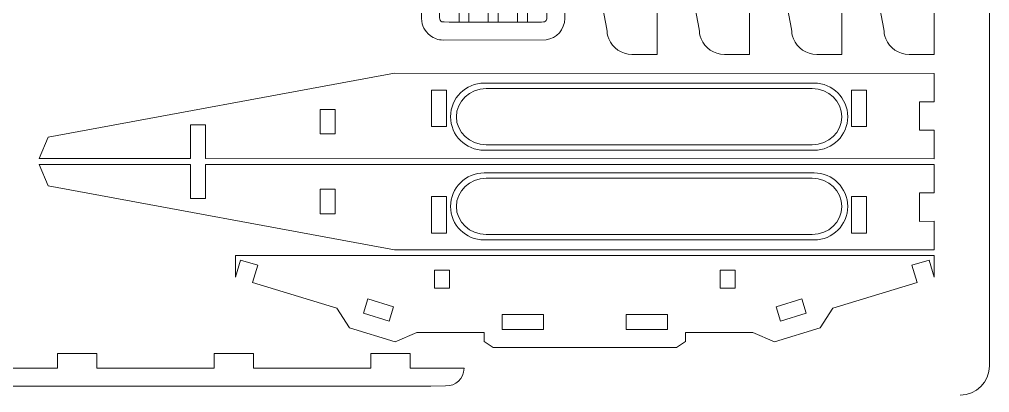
# Model space of a CAD drawing. Header units: centimetres. Extents: x -129.3 to -71.3, y -1.4 to 86.6.
# Drawn here: x -87.74 to -71.26, y 42.67 to 49.02 of the extents above; entities that cross this region are included whole.
import ezdxf

# ---------------------------------------------------------------- set-up
doc = ezdxf.new("R2010")
doc.units = ezdxf.units.CM
doc.header["$MEASUREMENT"] = 0
doc.layers.add('Camada 1', color=7, linetype='Continuous')

msp = doc.modelspace()

# ---------------------------------------------------------------- linework, layer by layer
at = {"layer": 'Camada 1', "color": 250, "lineweight": 20}
msp.add_open_spline([(-99.75825, 42.62823), (-100.03324, 42.62823), (-100.25825, 42.85323), (-100.25825, 43.12824), (-100.25825, 43.12824), (-100.25825, 43.12824), (-100.25825, 86.12825), (-100.25825, 86.12825), (-100.25825, 86.12825), (-100.25825, 86.40325), (-100.03324, 86.62825), (-99.75825, 86.62825), (-99.75825, 86.62825), (-99.75825, 86.62825), (-71.75824, 86.62825), (-71.75824, 86.62825), (-71.75824, 86.62825), (-71.48325, 86.62825), (-71.25825, 86.40325), (-71.25825, 86.12825), (-71.25825, 86.12825), (-71.25825, 86.12825), (-71.25825, 43.12824), (-71.25825, 43.12824), (-71.25825, 43.12824), (-71.25825, 42.85323), (-71.48325, 42.62823), (-71.75824, 42.62823)], degree=3, knots=[0, 0, 0, 0, 0.125, 0.125, 0.125, 0.125, 0.25, 0.25, 0.25, 0.25, 0.375, 0.375, 0.375, 0.375, 0.5, 0.5, 0.5, 0.5, 0.625, 0.625, 0.625, 0.625, 0.75, 0.75, 0.75, 0.75, 1, 1, 1, 1], dxfattribs=at)
at = {"layer": 'Camada 1', "lineweight": 9}
for points, knots in [([(-77.76069, 61.08878), (-77.76069, 61.08878), (-78.37262, 57.87609), (-78.37262, 57.87609), (-78.37262, 57.87609), (-78.37262, 57.87609), (-78.37262, 52.06265), (-78.37262, 52.06265), (-78.37262, 52.06265), (-78.37262, 52.06265), (-77.76069, 48.84997), (-77.76069, 48.84997), (-77.76069, 48.84997), (-77.75293, 48.78909), (-77.75836, 48.75915), (-77.72808, 48.68604), (-77.72808, 48.68604), (-77.66076, 48.52353), (-77.50907, 48.4274), (-77.33233, 48.42161), (-77.33233, 48.42161), (-77.33233, 48.42161), (-76.90397, 48.42161), (-76.90397, 48.42161), (-76.90397, 48.42161), (-76.90397, 48.42161), (-76.90397, 52.41248), (-76.90397, 52.41248), (-76.90397, 52.41248), (-76.90397, 52.41248), (-77.33233, 52.41248), (-77.33233, 52.41248), (-77.33233, 52.41248), (-77.33233, 52.41248), (-77.33233, 52.66746), (-77.33233, 52.66746), (-77.33233, 52.66746), (-77.33233, 52.66746), (-76.90397, 52.66746), (-76.90397, 52.66746), (-76.90397, 52.66746), (-76.90397, 52.66746), (-76.90397, 57.27129), (-76.90397, 57.27129), (-76.90397, 57.27129), (-76.90397, 57.27129), (-77.33233, 57.27129), (-77.33233, 57.27129), (-77.33233, 57.27129), (-77.33233, 57.27129), (-77.33233, 57.52627), (-77.33233, 57.52627), (-77.33233, 57.52627), (-77.33233, 57.52627), (-76.90397, 57.52627), (-76.90397, 57.52627), (-76.90397, 57.52627), (-76.90397, 57.52627), (-76.90397, 61.51714), (-76.90397, 61.51714), (-76.90397, 61.51714), (-76.90397, 61.51714), (-77.38824, 61.51348), (-77.38824, 61.51348), (-77.38824, 61.51348), (-77.57861, 61.48842), (-77.73196, 61.33507), (-77.75702, 61.14469), (-77.75702, 61.14469), (-77.75702, 61.14469), (-77.76069, 61.08878), (-77.76069, 61.08878)], [0, 0, 0, 0, 0.05263158, 0.05263158, 0.05263158, 0.05263158, 0.10526316, 0.10526316, 0.10526316, 0.10526316, 0.15789474, 0.15789474, 0.15789474, 0.15789474, 0.21052632, 0.21052632, 0.21052632, 0.21052632, 0.26315789, 0.26315789, 0.26315789, 0.26315789, 0.31578947, 0.31578947, 0.31578947, 0.31578947, 0.36842105, 0.36842105, 0.36842105, 0.36842105, 0.42105263, 0.42105263, 0.42105263, 0.42105263, 0.47368421, 0.47368421, 0.47368421, 0.47368421, 0.52631579, 0.52631579, 0.52631579, 0.52631579, 0.57894737, 0.57894737, 0.57894737, 0.57894737, 0.63157895, 0.63157895, 0.63157895, 0.63157895, 0.68421053, 0.68421053, 0.68421053, 0.68421053, 0.73684211, 0.73684211, 0.73684211, 0.73684211, 0.78947368, 0.78947368, 0.78947368, 0.78947368, 0.84210526, 0.84210526, 0.84210526, 0.84210526, 0.89473684, 0.89473684, 0.89473684, 0.89473684, 1, 1, 1, 1]), ([(-76.31451, 52.3778), (-76.31451, 52.3778), (-76.80406, 52.3778), (-76.80406, 52.3778), (-76.80406, 52.3778), (-76.80406, 52.3778), (-76.80406, 52.06265), (-76.80406, 52.06265), (-76.80406, 52.06265), (-76.80406, 52.06265), (-76.19212, 48.84997), (-76.19212, 48.84997), (-76.19212, 48.84997), (-76.18436, 48.78907), (-76.18981, 48.75918), (-76.15951, 48.68604), (-76.15951, 48.68604), (-76.09218, 48.52352), (-75.94051, 48.4274), (-75.76376, 48.42161), (-75.76376, 48.42161), (-75.76376, 48.42161), (-75.3354, 48.42161), (-75.3354, 48.42161), (-75.3354, 48.42161), (-75.3354, 48.42161), (-75.3354, 52.41248), (-75.3354, 52.41248), (-75.3354, 52.41248), (-75.3354, 52.41248), (-75.76376, 52.41248), (-75.76376, 52.41248), (-75.76376, 52.41248), (-75.76376, 52.41248), (-75.76376, 52.66746), (-75.76376, 52.66746), (-75.76376, 52.66746), (-75.76376, 52.66746), (-75.3354, 52.66746), (-75.3354, 52.66746), (-75.3354, 52.66746), (-75.3354, 52.66746), (-75.3354, 57.27129), (-75.3354, 57.27129), (-75.3354, 57.27129), (-75.3354, 57.27129), (-75.76376, 57.27129), (-75.76376, 57.27129), (-75.76376, 57.27129), (-75.76376, 57.27129), (-75.76376, 57.52627), (-75.76376, 57.52627), (-75.76376, 57.52627), (-75.76376, 57.52627), (-75.3354, 57.52627), (-75.3354, 57.52627), (-75.3354, 57.52627), (-75.3354, 57.52627), (-75.3354, 61.51714), (-75.3354, 61.51714), (-75.3354, 61.51714), (-75.3354, 61.51714), (-75.81968, 61.51348), (-75.81968, 61.51348), (-75.81968, 61.51348), (-76.01004, 61.48842), (-76.1634, 61.33506), (-76.18846, 61.14469), (-76.18846, 61.14469), (-76.18846, 61.14469), (-76.19212, 61.08878), (-76.19212, 61.08878), (-76.19212, 61.08878), (-76.19212, 61.08878), (-76.80406, 57.87609), (-76.80406, 57.87609), (-76.80406, 57.87609), (-76.80406, 57.87609), (-76.80406, 57.56094), (-76.80406, 57.56094), (-76.80406, 57.56094), (-76.80406, 57.56094), (-76.31451, 57.56094), (-76.31451, 57.56094), (-76.31451, 57.56094), (-76.31451, 57.56094), (-76.31451, 57.29679), (-76.31451, 57.29679), (-76.31451, 57.29679), (-76.31451, 57.29679), (-76.80406, 57.29679), (-76.80406, 57.29679), (-76.80406, 57.29679), (-76.80406, 57.29679), (-76.80406, 52.64196), (-76.80406, 52.64196), (-76.80406, 52.64196), (-76.80406, 52.64196), (-76.31451, 52.64196), (-76.31451, 52.64196), (-76.31451, 52.64196), (-76.31451, 52.64196), (-76.31451, 52.3778), (-76.31451, 52.3778)], [0, 0, 0, 0, 0.03703704, 0.03703704, 0.03703704, 0.03703704, 0.07407407, 0.07407407, 0.07407407, 0.07407407, 0.11111111, 0.11111111, 0.11111111, 0.11111111, 0.14814815, 0.14814815, 0.14814815, 0.14814815, 0.18518519, 0.18518519, 0.18518519, 0.18518519, 0.22222222, 0.22222222, 0.22222222, 0.22222222, 0.25925926, 0.25925926, 0.25925926, 0.25925926, 0.2962963, 0.2962963, 0.2962963, 0.2962963, 0.33333333, 0.33333333, 0.33333333, 0.33333333, 0.37037037, 0.37037037, 0.37037037, 0.37037037, 0.40740741, 0.40740741, 0.40740741, 0.40740741, 0.44444444, 0.44444444, 0.44444444, 0.44444444, 0.48148148, 0.48148148, 0.48148148, 0.48148148, 0.51851852, 0.51851852, 0.51851852, 0.51851852, 0.55555556, 0.55555556, 0.55555556, 0.55555556, 0.59259259, 0.59259259, 0.59259259, 0.59259259, 0.62962963, 0.62962963, 0.62962963, 0.62962963, 0.66666667, 0.66666667, 0.66666667, 0.66666667, 0.7037037, 0.7037037, 0.7037037, 0.7037037, 0.74074074, 0.74074074, 0.74074074, 0.74074074, 0.77777778, 0.77777778, 0.77777778, 0.77777778, 0.81481481, 0.81481481, 0.81481481, 0.81481481, 0.85185185, 0.85185185, 0.85185185, 0.85185185, 0.88888889, 0.88888889, 0.88888889, 0.88888889, 0.92592593, 0.92592593, 0.92592593, 0.92592593, 1, 1, 1, 1]), ([(-74.74545, 52.3778), (-74.74545, 52.3778), (-75.235, 52.3778), (-75.235, 52.3778), (-75.235, 52.3778), (-75.235, 52.3778), (-75.235, 52.06265), (-75.235, 52.06265), (-75.235, 52.06265), (-75.235, 52.06265), (-74.62306, 48.84997), (-74.62306, 48.84997), (-74.62306, 48.84997), (-74.6153, 48.78907), (-74.62075, 48.75918), (-74.59045, 48.68604), (-74.59045, 48.68604), (-74.52312, 48.52352), (-74.37145, 48.4274), (-74.1947, 48.42161), (-74.1947, 48.42161), (-74.1947, 48.42161), (-73.76634, 48.42161), (-73.76634, 48.42161), (-73.76634, 48.42161), (-73.76634, 48.42161), (-73.76634, 52.41248), (-73.76634, 52.41248), (-73.76634, 52.41248), (-73.76634, 52.41248), (-74.1947, 52.41248), (-74.1947, 52.41248), (-74.1947, 52.41248), (-74.1947, 52.41248), (-74.1947, 52.66746), (-74.1947, 52.66746), (-74.1947, 52.66746), (-74.1947, 52.66746), (-73.76634, 52.66746), (-73.76634, 52.66746), (-73.76634, 52.66746), (-73.76634, 52.66746), (-73.76634, 57.27129), (-73.76634, 57.27129), (-73.76634, 57.27129), (-73.76634, 57.27129), (-74.1947, 57.27129), (-74.1947, 57.27129), (-74.1947, 57.27129), (-74.1947, 57.27129), (-74.1947, 57.52627), (-74.1947, 57.52627), (-74.1947, 57.52627), (-74.1947, 57.52627), (-73.76634, 57.52627), (-73.76634, 57.52627), (-73.76634, 57.52627), (-73.76634, 57.52627), (-73.76634, 61.51714), (-73.76634, 61.51714), (-73.76634, 61.51714), (-73.76634, 61.51714), (-74.25062, 61.51348), (-74.25062, 61.51348), (-74.25062, 61.51348), (-74.44098, 61.48842), (-74.59434, 61.33506), (-74.6194, 61.14469), (-74.6194, 61.14469), (-74.6194, 61.14469), (-74.62306, 61.08878), (-74.62306, 61.08878), (-74.62306, 61.08878), (-74.62306, 61.08878), (-75.235, 57.87609), (-75.235, 57.87609), (-75.235, 57.87609), (-75.235, 57.87609), (-75.235, 57.56094), (-75.235, 57.56094), (-75.235, 57.56094), (-75.235, 57.56094), (-74.74545, 57.56094), (-74.74545, 57.56094), (-74.74545, 57.56094), (-74.74545, 57.56094), (-74.74545, 57.29679), (-74.74545, 57.29679), (-74.74545, 57.29679), (-74.74545, 57.29679), (-75.235, 57.29679), (-75.235, 57.29679), (-75.235, 57.29679), (-75.235, 57.29679), (-75.235, 52.64196), (-75.235, 52.64196), (-75.235, 52.64196), (-75.235, 52.64196), (-74.74545, 52.64196), (-74.74545, 52.64196), (-74.74545, 52.64196), (-74.74545, 52.64196), (-74.74545, 52.3778), (-74.74545, 52.3778)], [0, 0, 0, 0, 0.03703704, 0.03703704, 0.03703704, 0.03703704, 0.07407407, 0.07407407, 0.07407407, 0.07407407, 0.11111111, 0.11111111, 0.11111111, 0.11111111, 0.14814815, 0.14814815, 0.14814815, 0.14814815, 0.18518519, 0.18518519, 0.18518519, 0.18518519, 0.22222222, 0.22222222, 0.22222222, 0.22222222, 0.25925926, 0.25925926, 0.25925926, 0.25925926, 0.2962963, 0.2962963, 0.2962963, 0.2962963, 0.33333333, 0.33333333, 0.33333333, 0.33333333, 0.37037037, 0.37037037, 0.37037037, 0.37037037, 0.40740741, 0.40740741, 0.40740741, 0.40740741, 0.44444444, 0.44444444, 0.44444444, 0.44444444, 0.48148148, 0.48148148, 0.48148148, 0.48148148, 0.51851852, 0.51851852, 0.51851852, 0.51851852, 0.55555556, 0.55555556, 0.55555556, 0.55555556, 0.59259259, 0.59259259, 0.59259259, 0.59259259, 0.62962963, 0.62962963, 0.62962963, 0.62962963, 0.66666667, 0.66666667, 0.66666667, 0.66666667, 0.7037037, 0.7037037, 0.7037037, 0.7037037, 0.74074074, 0.74074074, 0.74074074, 0.74074074, 0.77777778, 0.77777778, 0.77777778, 0.77777778, 0.81481481, 0.81481481, 0.81481481, 0.81481481, 0.85185185, 0.85185185, 0.85185185, 0.85185185, 0.88888889, 0.88888889, 0.88888889, 0.88888889, 0.92592593, 0.92592593, 0.92592593, 0.92592593, 1, 1, 1, 1]), ([(-73.05451, 61.08878), (-73.05451, 61.08878), (-73.66644, 57.87609), (-73.66644, 57.87609), (-73.66644, 57.87609), (-73.66644, 57.87609), (-73.66644, 52.06265), (-73.66644, 52.06265), (-73.66644, 52.06265), (-73.66644, 52.06265), (-73.05451, 48.84997), (-73.05451, 48.84997), (-73.05451, 48.84997), (-73.04675, 48.78909), (-73.05218, 48.75915), (-73.0219, 48.68604), (-73.0219, 48.68604), (-72.95458, 48.52353), (-72.80289, 48.4274), (-72.62615, 48.42161), (-72.62615, 48.42161), (-72.62615, 48.42161), (-72.19779, 48.42161), (-72.19779, 48.42161), (-72.19779, 48.42161), (-72.19779, 48.42161), (-72.19779, 52.41248), (-72.19779, 52.41248), (-72.19779, 52.41248), (-72.19779, 52.41248), (-72.62615, 52.41248), (-72.62615, 52.41248), (-72.62615, 52.41248), (-72.62615, 52.41248), (-72.62615, 52.66746), (-72.62615, 52.66746), (-72.62615, 52.66746), (-72.62615, 52.66746), (-72.19779, 52.66746), (-72.19779, 52.66746), (-72.19779, 52.66746), (-72.19779, 52.66746), (-72.19779, 57.27129), (-72.19779, 57.27129), (-72.19779, 57.27129), (-72.19779, 57.27129), (-72.62615, 57.27129), (-72.62615, 57.27129), (-72.62615, 57.27129), (-72.62615, 57.27129), (-72.62615, 57.52627), (-72.62615, 57.52627), (-72.62615, 57.52627), (-72.62615, 57.52627), (-72.19779, 57.52627), (-72.19779, 57.52627), (-72.19779, 57.52627), (-72.19779, 57.52627), (-72.19779, 61.51714), (-72.19779, 61.51714), (-72.19779, 61.51714), (-72.19779, 61.51714), (-72.68206, 61.51348), (-72.68206, 61.51348), (-72.68206, 61.51348), (-72.87243, 61.48842), (-73.02578, 61.33507), (-73.05084, 61.14469), (-73.05084, 61.14469), (-73.05084, 61.14469), (-73.05451, 61.08878), (-73.05451, 61.08878)], [0, 0, 0, 0, 0.05263158, 0.05263158, 0.05263158, 0.05263158, 0.10526316, 0.10526316, 0.10526316, 0.10526316, 0.15789474, 0.15789474, 0.15789474, 0.15789474, 0.21052632, 0.21052632, 0.21052632, 0.21052632, 0.26315789, 0.26315789, 0.26315789, 0.26315789, 0.31578947, 0.31578947, 0.31578947, 0.31578947, 0.36842105, 0.36842105, 0.36842105, 0.36842105, 0.42105263, 0.42105263, 0.42105263, 0.42105263, 0.47368421, 0.47368421, 0.47368421, 0.47368421, 0.52631579, 0.52631579, 0.52631579, 0.52631579, 0.57894737, 0.57894737, 0.57894737, 0.57894737, 0.63157895, 0.63157895, 0.63157895, 0.63157895, 0.68421053, 0.68421053, 0.68421053, 0.68421053, 0.73684211, 0.73684211, 0.73684211, 0.73684211, 0.78947368, 0.78947368, 0.78947368, 0.78947368, 0.84210526, 0.84210526, 0.84210526, 0.84210526, 0.89473684, 0.89473684, 0.89473684, 0.89473684, 1, 1, 1, 1]), ([(-80.76244, 48.74237), (-80.68778, 48.69197), (-80.63156, 48.66927), (-80.53844, 48.66637), (-80.53844, 48.66637), (-80.53844, 48.66637), (-78.79137, 48.66936), (-78.79137, 48.66936), (-78.79137, 48.66936), (-78.60996, 48.69419), (-78.47828, 48.84411), (-78.47235, 49.03338), (-78.47235, 49.03338), (-78.47235, 49.03338), (-78.47235, 60.90487), (-78.47235, 60.90487), (-78.47235, 60.90487), (-78.47889, 61.11379), (-78.62907, 61.26531), (-78.83937, 61.27188), (-78.83937, 61.27188), (-78.83937, 61.27188), (-80.58644, 61.26888), (-80.58644, 61.26888), (-80.58644, 61.26888), (-80.77035, 61.24562), (-80.89849, 61.09574), (-80.90645, 60.90487), (-80.90645, 60.90487), (-80.90645, 60.90487), (-80.90645, 49.03338), (-80.90645, 49.03338), (-80.90645, 49.03338), (-80.90104, 48.90369), (-80.85609, 48.82559), (-80.76244, 48.74237)], [0, 0, 0, 0, 0.1, 0.1, 0.1, 0.1, 0.2, 0.2, 0.2, 0.2, 0.3, 0.3, 0.3, 0.3, 0.4, 0.4, 0.4, 0.4, 0.5, 0.5, 0.5, 0.5, 0.6, 0.6, 0.6, 0.6, 0.7, 0.7, 0.7, 0.7, 0.8, 0.8, 0.8, 0.8, 1, 1, 1, 1]), ([(-80.10341, 48.97238), (-80.10341, 48.97238), (-80.10341, 52.19451), (-80.10341, 52.19451), (-80.10341, 52.19451), (-80.10341, 52.19451), (-79.77241, 52.19451), (-79.77241, 52.19451), (-79.77241, 52.19451), (-79.77241, 52.19451), (-79.77241, 48.97238), (-79.77241, 48.97238), (-79.77241, 48.97238), (-79.8398, 48.97238), (-80.53427, 48.96607), (-80.56243, 48.97738), (-80.56243, 48.97738), (-80.59108, 48.98888), (-80.59893, 49.01621), (-80.60043, 49.04338), (-80.60043, 49.04338), (-80.60043, 49.04338), (-80.60043, 52.19451), (-80.60043, 52.19451), (-80.60043, 52.19451), (-80.60043, 52.19451), (-80.26842, 52.19451), (-80.26842, 52.19451), (-80.26842, 52.19451), (-80.26842, 52.19451), (-80.26842, 48.97238), (-80.26842, 48.97238)], [0, 0, 0, 0, 0.11111111, 0.11111111, 0.11111111, 0.11111111, 0.22222222, 0.22222222, 0.22222222, 0.22222222, 0.33333333, 0.33333333, 0.33333333, 0.33333333, 0.44444444, 0.44444444, 0.44444444, 0.44444444, 0.55555556, 0.55555556, 0.55555556, 0.55555556, 0.66666667, 0.66666667, 0.66666667, 0.66666667, 0.77777778, 0.77777778, 0.77777778, 0.77777778, 1, 1, 1, 1]), ([(-79.10938, 48.97238), (-79.06528, 48.97238), (-78.84242, 48.96691), (-78.81637, 48.97738), (-78.81637, 48.97738), (-78.79705, 48.98514), (-78.78193, 49.00472), (-78.77937, 49.02538), (-78.77937, 49.02538), (-78.77937, 49.02538), (-78.77837, 49.41039), (-78.77837, 49.41039), (-78.77837, 49.41039), (-78.77837, 49.41039), (-78.77837, 52.19451), (-78.77837, 52.19451), (-78.77837, 52.19451), (-78.77837, 52.19451), (-79.10938, 52.19451), (-79.10938, 52.19451), (-79.10938, 52.19451), (-79.10938, 52.19451), (-79.10938, 48.97238), (-79.10938, 48.97238), (-79.10938, 48.97238), (-79.10938, 48.97238), (-79.27539, 48.97238), (-79.27539, 48.97238), (-79.27539, 48.97238), (-79.27539, 48.97238), (-79.27539, 52.19451), (-79.27539, 52.19451), (-79.27539, 52.19451), (-79.27539, 52.19451), (-79.6064, 52.19451), (-79.6064, 52.19451), (-79.6064, 52.19451), (-79.6064, 52.19451), (-79.6064, 48.97238), (-79.6064, 48.97238), (-79.6064, 48.97238), (-79.6064, 48.97238), (-79.77241, 48.97238), (-79.77241, 48.97238)], [0, 0, 0, 0, 0.08333333, 0.08333333, 0.08333333, 0.08333333, 0.16666667, 0.16666667, 0.16666667, 0.16666667, 0.25, 0.25, 0.25, 0.25, 0.33333333, 0.33333333, 0.33333333, 0.33333333, 0.41666667, 0.41666667, 0.41666667, 0.41666667, 0.5, 0.5, 0.5, 0.5, 0.58333333, 0.58333333, 0.58333333, 0.58333333, 0.66666667, 0.66666667, 0.66666667, 0.66666667, 0.75, 0.75, 0.75, 0.75, 0.83333333, 0.83333333, 0.83333333, 0.83333333, 1, 1, 1, 1]), ([(-84.8295, 47.2265), (-84.8295, 47.2265), (-84.57645, 47.2265), (-84.57645, 47.2265), (-84.57645, 47.2265), (-84.57645, 47.2265), (-84.57645, 46.6502), (-84.57645, 46.6502), (-84.57645, 46.6502), (-84.57645, 46.6502), (-72.19718, 46.64777), (-72.19718, 46.64777), (-72.19718, 46.64777), (-72.19718, 46.64777), (-72.19738, 47.13191), (-72.19738, 47.13191), (-72.19738, 47.13191), (-72.19738, 47.13191), (-72.45043, 47.13292), (-72.45043, 47.13292), (-72.45043, 47.13292), (-72.45043, 47.13292), (-72.45055, 47.61707), (-72.45055, 47.61707), (-72.45055, 47.61707), (-72.45055, 47.61707), (-72.1975, 47.61499), (-72.1975, 47.61499), (-72.1975, 47.61499), (-72.1975, 47.61499), (-72.19779, 48.09912), (-72.19779, 48.09912), (-72.19779, 48.09912), (-72.19779, 48.09912), (-81.36718, 48.10263), (-81.36718, 48.10263), (-81.36718, 48.10263), (-81.36718, 48.10263), (-87.2511, 47.01287), (-87.2511, 47.01287), (-87.2511, 47.01287), (-87.2511, 47.01287), (-87.3986, 46.6502), (-87.3986, 46.6502), (-87.3986, 46.6502), (-87.3986, 46.6502), (-84.8295, 46.6502), (-84.8295, 46.6502), (-84.8295, 46.6502), (-84.8295, 46.6502), (-84.8295, 47.2265), (-84.8295, 47.2265)], [0, 0, 0, 0, 0.07142857, 0.07142857, 0.07142857, 0.07142857, 0.14285714, 0.14285714, 0.14285714, 0.14285714, 0.21428571, 0.21428571, 0.21428571, 0.21428571, 0.28571429, 0.28571429, 0.28571429, 0.28571429, 0.35714286, 0.35714286, 0.35714286, 0.35714286, 0.42857143, 0.42857143, 0.42857143, 0.42857143, 0.5, 0.5, 0.5, 0.5, 0.57142857, 0.57142857, 0.57142857, 0.57142857, 0.64285714, 0.64285714, 0.64285714, 0.64285714, 0.71428571, 0.71428571, 0.71428571, 0.71428571, 0.78571429, 0.78571429, 0.78571429, 0.78571429, 0.85714286, 0.85714286, 0.85714286, 0.85714286, 1, 1, 1, 1]), ([(-80.4817, 47.81674), (-80.4817, 47.81674), (-80.73476, 47.81674), (-80.73476, 47.81674), (-80.73476, 47.81674), (-80.73476, 47.81674), (-80.73476, 47.19679), (-80.73476, 47.19679), (-80.73476, 47.19679), (-80.73476, 47.19679), (-80.4817, 47.19679), (-80.4817, 47.19679), (-80.4817, 47.19679), (-80.4817, 47.19679), (-80.4817, 47.81674), (-80.4817, 47.81674)], [0, 0, 0, 0, 0.2, 0.2, 0.2, 0.2, 0.4, 0.4, 0.4, 0.4, 0.6, 0.6, 0.6, 0.6, 1, 1, 1, 1]), ([(-74.27078, 46.8853), (-74.27078, 46.8853), (-79.81066, 46.8853), (-79.81066, 46.8853), (-79.81066, 46.8853), (-80.08815, 46.8853), (-80.31518, 47.10022), (-80.31518, 47.36291), (-80.31518, 47.36291), (-80.31518, 47.36291), (-80.31518, 47.36291), (-80.31518, 47.36291), (-80.31518, 47.36291), (-80.31518, 47.62559), (-80.08815, 47.84051), (-79.81066, 47.84051), (-79.81066, 47.84051), (-79.81066, 47.84051), (-74.27078, 47.84051), (-74.27078, 47.84051), (-74.27078, 47.84051), (-73.99329, 47.84051), (-73.76626, 47.62559), (-73.76626, 47.36291), (-73.76626, 47.36291), (-73.76626, 47.36291), (-73.76626, 47.36291), (-73.76626, 47.36291), (-73.76626, 47.36291), (-73.76626, 47.10022), (-73.99329, 46.8853), (-74.27078, 46.8853)], [0, 0, 0, 0, 0.11111111, 0.11111111, 0.11111111, 0.11111111, 0.22222222, 0.22222222, 0.22222222, 0.22222222, 0.33333333, 0.33333333, 0.33333333, 0.33333333, 0.44444444, 0.44444444, 0.44444444, 0.44444444, 0.55555556, 0.55555556, 0.55555556, 0.55555556, 0.66666667, 0.66666667, 0.66666667, 0.66666667, 0.77777778, 0.77777778, 0.77777778, 0.77777778, 1, 1, 1, 1]), ([(-73.60339, 47.19679), (-73.60339, 47.19679), (-73.35034, 47.19679), (-73.35034, 47.19679), (-73.35034, 47.19679), (-73.35034, 47.19679), (-73.35034, 47.81674), (-73.35034, 47.81674), (-73.35034, 47.81674), (-73.35034, 47.81674), (-73.60339, 47.81674), (-73.60339, 47.81674), (-73.60339, 47.81674), (-73.60339, 47.81674), (-73.60339, 47.19679), (-73.60339, 47.19679)], [0, 0, 0, 0, 0.2, 0.2, 0.2, 0.2, 0.4, 0.4, 0.4, 0.4, 0.6, 0.6, 0.6, 0.6, 1, 1, 1, 1]), ([(-82.37414, 47.0701), (-82.37414, 47.0701), (-82.62718, 47.0701), (-82.62718, 47.0701), (-82.62718, 47.0701), (-82.62718, 47.0701), (-82.62718, 47.4876), (-82.62718, 47.4876), (-82.62718, 47.4876), (-82.62718, 47.4876), (-82.37414, 47.4876), (-82.37414, 47.4876), (-82.37414, 47.4876), (-82.37414, 47.4876), (-82.37414, 47.0701), (-82.37414, 47.0701)], [0, 0, 0, 0, 0.2, 0.2, 0.2, 0.2, 0.4, 0.4, 0.4, 0.4, 0.6, 0.6, 0.6, 0.6, 1, 1, 1, 1]), ([(-84.8295, 45.9739), (-84.8295, 45.9739), (-84.57645, 45.9739), (-84.57645, 45.9739), (-84.57645, 45.9739), (-84.57645, 45.9739), (-84.57645, 46.5502), (-84.57645, 46.5502), (-84.57645, 46.5502), (-84.57645, 46.5502), (-72.19718, 46.55263), (-72.19718, 46.55263), (-72.19718, 46.55263), (-72.19718, 46.55263), (-72.19738, 46.06849), (-72.19738, 46.06849), (-72.19738, 46.06849), (-72.19738, 46.06849), (-72.45043, 46.06748), (-72.45043, 46.06748), (-72.45043, 46.06748), (-72.45043, 46.06748), (-72.45055, 45.58333), (-72.45055, 45.58333), (-72.45055, 45.58333), (-72.45055, 45.58333), (-72.1975, 45.58541), (-72.1975, 45.58541), (-72.1975, 45.58541), (-72.1975, 45.58541), (-72.19779, 45.10128), (-72.19779, 45.10128), (-72.19779, 45.10128), (-72.19779, 45.10128), (-81.36718, 45.09777), (-81.36718, 45.09777), (-81.36718, 45.09777), (-81.36718, 45.09777), (-87.2511, 46.18753), (-87.2511, 46.18753), (-87.2511, 46.18753), (-87.2511, 46.18753), (-87.3986, 46.5502), (-87.3986, 46.5502), (-87.3986, 46.5502), (-87.3986, 46.5502), (-84.8295, 46.5502), (-84.8295, 46.5502), (-84.8295, 46.5502), (-84.8295, 46.5502), (-84.8295, 45.9739), (-84.8295, 45.9739)], [0, 0, 0, 0, 0.07142857, 0.07142857, 0.07142857, 0.07142857, 0.14285714, 0.14285714, 0.14285714, 0.14285714, 0.21428571, 0.21428571, 0.21428571, 0.21428571, 0.28571429, 0.28571429, 0.28571429, 0.28571429, 0.35714286, 0.35714286, 0.35714286, 0.35714286, 0.42857143, 0.42857143, 0.42857143, 0.42857143, 0.5, 0.5, 0.5, 0.5, 0.57142857, 0.57142857, 0.57142857, 0.57142857, 0.64285714, 0.64285714, 0.64285714, 0.64285714, 0.71428571, 0.71428571, 0.71428571, 0.71428571, 0.78571429, 0.78571429, 0.78571429, 0.78571429, 0.85714286, 0.85714286, 0.85714286, 0.85714286, 1, 1, 1, 1]), ([(-74.27078, 46.3151), (-74.27078, 46.3151), (-79.81066, 46.3151), (-79.81066, 46.3151), (-79.81066, 46.3151), (-80.08815, 46.3151), (-80.31518, 46.10018), (-80.31518, 45.83749), (-80.31518, 45.83749), (-80.31518, 45.83749), (-80.31518, 45.83749), (-80.31518, 45.83749), (-80.31518, 45.83749), (-80.31518, 45.57481), (-80.08815, 45.35989), (-79.81066, 45.35989), (-79.81066, 45.35989), (-79.81066, 45.35989), (-74.27078, 45.35989), (-74.27078, 45.35989), (-74.27078, 45.35989), (-73.99329, 45.35989), (-73.76626, 45.57481), (-73.76626, 45.83749), (-73.76626, 45.83749), (-73.76626, 45.83749), (-73.76626, 45.83749), (-73.76626, 45.83749), (-73.76626, 45.83749), (-73.76626, 46.10018), (-73.99329, 46.3151), (-74.27078, 46.3151)], [0, 0, 0, 0, 0.11111111, 0.11111111, 0.11111111, 0.11111111, 0.22222222, 0.22222222, 0.22222222, 0.22222222, 0.33333333, 0.33333333, 0.33333333, 0.33333333, 0.44444444, 0.44444444, 0.44444444, 0.44444444, 0.55555556, 0.55555556, 0.55555556, 0.55555556, 0.66666667, 0.66666667, 0.66666667, 0.66666667, 0.77777778, 0.77777778, 0.77777778, 0.77777778, 1, 1, 1, 1]), ([(-82.37414, 46.1303), (-82.37414, 46.1303), (-82.62718, 46.1303), (-82.62718, 46.1303), (-82.62718, 46.1303), (-82.62718, 46.1303), (-82.62718, 45.7128), (-82.62718, 45.7128), (-82.62718, 45.7128), (-82.62718, 45.7128), (-82.37414, 45.7128), (-82.37414, 45.7128), (-82.37414, 45.7128), (-82.37414, 45.7128), (-82.37414, 46.1303), (-82.37414, 46.1303)], [0, 0, 0, 0, 0.2, 0.2, 0.2, 0.2, 0.4, 0.4, 0.4, 0.4, 0.6, 0.6, 0.6, 0.6, 1, 1, 1, 1]), ([(-80.4817, 45.38366), (-80.4817, 45.38366), (-80.73476, 45.38366), (-80.73476, 45.38366), (-80.73476, 45.38366), (-80.73476, 45.38366), (-80.73476, 46.00361), (-80.73476, 46.00361), (-80.73476, 46.00361), (-80.73476, 46.00361), (-80.4817, 46.00361), (-80.4817, 46.00361), (-80.4817, 46.00361), (-80.4817, 46.00361), (-80.4817, 45.38366), (-80.4817, 45.38366)], [0, 0, 0, 0, 0.2, 0.2, 0.2, 0.2, 0.4, 0.4, 0.4, 0.4, 0.6, 0.6, 0.6, 0.6, 1, 1, 1, 1]), ([(-73.60339, 46.00361), (-73.60339, 46.00361), (-73.35034, 46.00361), (-73.35034, 46.00361), (-73.35034, 46.00361), (-73.35034, 46.00361), (-73.35034, 45.38366), (-73.35034, 45.38366), (-73.35034, 45.38366), (-73.35034, 45.38366), (-73.60339, 45.38366), (-73.60339, 45.38366), (-73.60339, 45.38366), (-73.60339, 45.38366), (-73.60339, 46.00361), (-73.60339, 46.00361)], [0, 0, 0, 0, 0.2, 0.2, 0.2, 0.2, 0.4, 0.4, 0.4, 0.4, 0.6, 0.6, 0.6, 0.6, 1, 1, 1, 1]), ([(-72.19779, 44.63326), (-72.19779, 44.63326), (-72.19779, 45.00128), (-72.19779, 45.00128), (-72.19779, 45.00128), (-72.19779, 45.00128), (-84.06928, 45.00128), (-84.06928, 45.00128), (-84.06928, 45.00128), (-84.06928, 45.00128), (-84.06928, 44.63326), (-84.06928, 44.63326), (-84.06928, 44.63326), (-84.06928, 44.63326), (-83.97927, 44.92627), (-83.97927, 44.92627), (-83.97927, 44.92627), (-83.97927, 44.92627), (-83.68727, 44.83627), (-83.68727, 44.83627), (-83.68727, 44.83627), (-83.68727, 44.83627), (-83.77627, 44.54426), (-83.77627, 44.54426), (-83.77627, 44.54426), (-83.77627, 44.54426), (-82.34821, 44.10725), (-82.34821, 44.10725), (-82.34821, 44.10725), (-82.34821, 44.10725), (-82.1302, 43.77423), (-82.1302, 43.77423), (-82.1302, 43.77423), (-82.1302, 43.77423), (-81.35516, 43.53722), (-81.35516, 43.53722), (-81.35516, 43.53722), (-81.35516, 43.53722), (-80.98816, 43.69123), (-80.98816, 43.69123), (-80.98816, 43.69123), (-80.98816, 43.69123), (-79.84411, 43.69123), (-79.84411, 43.69123), (-79.84411, 43.69123), (-79.84411, 43.69123), (-79.84411, 43.53822), (-79.84411, 43.53822), (-79.84411, 43.53822), (-79.84411, 43.53822), (-79.6911, 43.43622), (-79.6911, 43.43622), (-79.6911, 43.43622), (-79.6911, 43.43622), (-76.57597, 43.43622), (-76.57597, 43.43622), (-76.57597, 43.43622), (-76.57597, 43.43622), (-76.42297, 43.53822), (-76.42297, 43.53822), (-76.42297, 43.53822), (-76.42297, 43.53822), (-76.42297, 43.69123), (-76.42297, 43.69123), (-76.42297, 43.69123), (-76.42297, 43.69123), (-75.27792, 43.69123), (-75.27792, 43.69123), (-75.27792, 43.69123), (-75.27792, 43.69123), (-74.9109, 43.53722), (-74.9109, 43.53722), (-74.9109, 43.53722), (-74.9109, 43.53722), (-74.13687, 43.77423), (-74.13687, 43.77423), (-74.13687, 43.77423), (-74.13687, 43.77423), (-73.91886, 44.10725), (-73.91886, 44.10725), (-73.91886, 44.10725), (-73.91886, 44.10725), (-72.4898, 44.54426), (-72.4898, 44.54426), (-72.4898, 44.54426), (-72.4898, 44.54426), (-72.5798, 44.83627), (-72.5798, 44.83627), (-72.5798, 44.83627), (-72.5798, 44.83627), (-72.2868, 44.92627), (-72.2868, 44.92627), (-72.2868, 44.92627), (-72.2868, 44.92627), (-72.19779, 44.63326), (-72.19779, 44.63326)], [0, 0, 0, 0, 0.04, 0.04, 0.04, 0.04, 0.08, 0.08, 0.08, 0.08, 0.12, 0.12, 0.12, 0.12, 0.16, 0.16, 0.16, 0.16, 0.2, 0.2, 0.2, 0.2, 0.24, 0.24, 0.24, 0.24, 0.28, 0.28, 0.28, 0.28, 0.32, 0.32, 0.32, 0.32, 0.36, 0.36, 0.36, 0.36, 0.4, 0.4, 0.4, 0.4, 0.44, 0.44, 0.44, 0.44, 0.48, 0.48, 0.48, 0.48, 0.52, 0.52, 0.52, 0.52, 0.56, 0.56, 0.56, 0.56, 0.6, 0.6, 0.6, 0.6, 0.64, 0.64, 0.64, 0.64, 0.68, 0.68, 0.68, 0.68, 0.72, 0.72, 0.72, 0.72, 0.76, 0.76, 0.76, 0.76, 0.8, 0.8, 0.8, 0.8, 0.84, 0.84, 0.84, 0.84, 0.88, 0.88, 0.88, 0.88, 0.92, 0.92, 0.92, 0.92, 1, 1, 1, 1]), ([(-80.68814, 44.75627), (-80.68814, 44.75627), (-80.43313, 44.75627), (-80.43313, 44.75627), (-80.43313, 44.75627), (-80.43313, 44.75627), (-80.43313, 44.45025), (-80.43313, 44.45025), (-80.43313, 44.45025), (-80.43313, 44.45025), (-80.68814, 44.45025), (-80.68814, 44.45025), (-80.68814, 44.45025), (-80.68814, 44.45025), (-80.68814, 44.75627), (-80.68814, 44.75627)], [0, 0, 0, 0, 0.2, 0.2, 0.2, 0.2, 0.4, 0.4, 0.4, 0.4, 0.6, 0.6, 0.6, 0.6, 1, 1, 1, 1]), ([(-75.57793, 44.45025), (-75.57793, 44.45025), (-75.57793, 44.75627), (-75.57793, 44.75627), (-75.57793, 44.75627), (-75.57793, 44.75627), (-75.83294, 44.75627), (-75.83294, 44.75627), (-75.83294, 44.75627), (-75.83294, 44.75627), (-75.83294, 44.45025), (-75.83294, 44.45025), (-75.83294, 44.45025), (-75.83294, 44.45025), (-75.57793, 44.45025), (-75.57793, 44.45025)], [0, 0, 0, 0, 0.2, 0.2, 0.2, 0.2, 0.4, 0.4, 0.4, 0.4, 0.6, 0.6, 0.6, 0.6, 1, 1, 1, 1]), ([(-81.38117, 44.13124), (-81.38117, 44.13124), (-81.82019, 44.26524), (-81.82019, 44.26524), (-81.82019, 44.26524), (-81.82019, 44.26524), (-81.89419, 44.02224), (-81.89419, 44.02224), (-81.89419, 44.02224), (-81.89419, 44.02224), (-81.45617, 43.88723), (-81.45617, 43.88723), (-81.45617, 43.88723), (-81.45617, 43.88723), (-81.38117, 44.13124), (-81.38117, 44.13124)], [0, 0, 0, 0, 0.2, 0.2, 0.2, 0.2, 0.4, 0.4, 0.4, 0.4, 0.6, 0.6, 0.6, 0.6, 1, 1, 1, 1]), ([(-74.44689, 44.26524), (-74.44689, 44.26524), (-74.37188, 44.02224), (-74.37188, 44.02224), (-74.37188, 44.02224), (-74.37188, 44.02224), (-74.8109, 43.88723), (-74.8109, 43.88723), (-74.8109, 43.88723), (-74.8109, 43.88723), (-74.88591, 44.13124), (-74.88591, 44.13124), (-74.88591, 44.13124), (-74.88591, 44.13124), (-74.44689, 44.26524), (-74.44689, 44.26524)], [0, 0, 0, 0, 0.2, 0.2, 0.2, 0.2, 0.4, 0.4, 0.4, 0.4, 0.6, 0.6, 0.6, 0.6, 1, 1, 1, 1]), ([(-79.5381, 43.99724), (-79.5381, 43.99724), (-78.83607, 43.99724), (-78.83607, 43.99724), (-78.83607, 43.99724), (-78.83607, 43.99724), (-78.83607, 43.74223), (-78.83607, 43.74223), (-78.83607, 43.74223), (-78.83607, 43.74223), (-79.5381, 43.74223), (-79.5381, 43.74223), (-79.5381, 43.74223), (-79.5381, 43.74223), (-79.5381, 43.99724), (-79.5381, 43.99724)], [0, 0, 0, 0, 0.2, 0.2, 0.2, 0.2, 0.4, 0.4, 0.4, 0.4, 0.6, 0.6, 0.6, 0.6, 1, 1, 1, 1]), ([(-76.72897, 43.74223), (-76.72897, 43.74223), (-76.72897, 43.99724), (-76.72897, 43.99724), (-76.72897, 43.99724), (-76.72897, 43.99724), (-77.431, 43.99724), (-77.431, 43.99724), (-77.431, 43.99724), (-77.431, 43.99724), (-77.431, 43.74223), (-77.431, 43.74223), (-77.431, 43.74223), (-77.431, 43.74223), (-76.72897, 43.74223), (-76.72897, 43.74223)], [0, 0, 0, 0, 0.2, 0.2, 0.2, 0.2, 0.4, 0.4, 0.4, 0.4, 0.6, 0.6, 0.6, 0.6, 1, 1, 1, 1]), ([(-89.0828, 43.08631), (-89.0828, 43.08631), (-87.08777, 43.08631), (-87.08777, 43.08631), (-87.08777, 43.08631), (-87.08777, 43.08631), (-87.08777, 43.33937), (-87.08777, 43.33937), (-87.08777, 43.33937), (-87.08777, 43.33937), (-86.42275, 43.33937), (-86.42275, 43.33937), (-86.42275, 43.33937), (-86.42275, 43.33937), (-86.42275, 43.08631), (-86.42275, 43.08631), (-86.42275, 43.08631), (-86.42275, 43.08631), (-84.42773, 43.08631), (-84.42773, 43.08631), (-84.42773, 43.08631), (-84.42773, 43.08631), (-84.42773, 43.33937), (-84.42773, 43.33937), (-84.42773, 43.33937), (-84.42773, 43.33937), (-83.76272, 43.33937), (-83.76272, 43.33937), (-83.76272, 43.33937), (-83.76272, 43.33937), (-83.76272, 43.08631), (-83.76272, 43.08631), (-83.76272, 43.08631), (-83.76272, 43.08631), (-81.76768, 43.08631), (-81.76768, 43.08631), (-81.76768, 43.08631), (-81.76768, 43.08631), (-81.76768, 43.33937), (-81.76768, 43.33937), (-81.76768, 43.33937), (-81.76768, 43.33937), (-81.10267, 43.33937), (-81.10267, 43.33937), (-81.10267, 43.33937), (-81.10267, 43.33937), (-81.10267, 43.08631), (-81.10267, 43.08631), (-81.10267, 43.08631), (-81.10267, 43.08631), (-80.18427, 43.08631), (-80.18427, 43.08631), (-80.18427, 43.08631), (-80.19653, 42.89946), (-80.31383, 42.78613), (-80.5001, 42.78436), (-80.5001, 42.78436), (-80.5001, 42.78436), (-80.74894, 42.78265), (-80.74894, 42.78265), (-80.74894, 42.78265), (-80.74894, 42.78265), (-90.36221, 42.78265), (-90.36221, 42.78265), (-90.36221, 42.78265), (-90.36221, 42.78265), (-90.36221, 43.08631), (-90.36221, 43.08631), (-90.36221, 43.08631), (-90.36221, 43.08631), (-89.74781, 43.08631), (-89.74781, 43.08631), (-89.74781, 43.08631), (-89.74781, 43.08631), (-89.74781, 43.33937), (-89.74781, 43.33937), (-89.74781, 43.33937), (-89.74781, 43.33937), (-89.0828, 43.33937), (-89.0828, 43.33937), (-89.0828, 43.33937), (-89.0828, 43.33937), (-89.0828, 43.08631), (-89.0828, 43.08631)], [0, 0, 0, 0, 0.04545455, 0.04545455, 0.04545455, 0.04545455, 0.09090909, 0.09090909, 0.09090909, 0.09090909, 0.13636364, 0.13636364, 0.13636364, 0.13636364, 0.18181818, 0.18181818, 0.18181818, 0.18181818, 0.22727273, 0.22727273, 0.22727273, 0.22727273, 0.27272727, 0.27272727, 0.27272727, 0.27272727, 0.31818182, 0.31818182, 0.31818182, 0.31818182, 0.36363636, 0.36363636, 0.36363636, 0.36363636, 0.40909091, 0.40909091, 0.40909091, 0.40909091, 0.45454545, 0.45454545, 0.45454545, 0.45454545, 0.5, 0.5, 0.5, 0.5, 0.54545455, 0.54545455, 0.54545455, 0.54545455, 0.59090909, 0.59090909, 0.59090909, 0.59090909, 0.63636364, 0.63636364, 0.63636364, 0.63636364, 0.68181818, 0.68181818, 0.68181818, 0.68181818, 0.72727273, 0.72727273, 0.72727273, 0.72727273, 0.77272727, 0.77272727, 0.77272727, 0.77272727, 0.81818182, 0.81818182, 0.81818182, 0.81818182, 0.86363636, 0.86363636, 0.86363636, 0.86363636, 0.90909091, 0.90909091, 0.90909091, 0.90909091, 1, 1, 1, 1])]:
    msp.add_open_spline(points, degree=3, knots=knots, dxfattribs=at)
msp.add_open_spline([(-79.6064, 48.97238), (-79.6064, 48.97238), (-79.27539, 48.97238), (-79.27539, 48.97238)], degree=3, dxfattribs=at)
at = {"layer": 'Camada 1', "color": 140, "lineweight": 9}
for points in [[(-74.2386, 46.79202), (-74.2386, 46.79202), (-79.84284, 46.79202), (-79.84284, 46.79202), (-79.84284, 46.79202), (-80.15684, 46.79202), (-80.41372, 47.04891), (-80.41372, 47.3629), (-80.41372, 47.3629), (-80.41372, 47.3629), (-80.41372, 47.36291), (-80.41372, 47.36291), (-80.41372, 47.36291), (-80.41372, 47.67691), (-80.15684, 47.93379), (-79.84284, 47.93379), (-79.84284, 47.93379), (-79.84284, 47.93379), (-74.2386, 47.93379), (-74.2386, 47.93379), (-74.2386, 47.93379), (-73.9246, 47.93379), (-73.66772, 47.67691), (-73.66772, 47.36291), (-73.66772, 47.36291), (-73.66772, 47.36291), (-73.66772, 47.3629), (-73.66772, 47.3629), (-73.66772, 47.3629), (-73.66772, 47.04891), (-73.9246, 46.79202), (-74.2386, 46.79202)], [(-74.2386, 46.40838), (-74.2386, 46.40838), (-79.84284, 46.40838), (-79.84284, 46.40838), (-79.84284, 46.40838), (-80.15684, 46.40838), (-80.41372, 46.15149), (-80.41372, 45.8375), (-80.41372, 45.8375), (-80.41372, 45.8375), (-80.41372, 45.83749), (-80.41372, 45.83749), (-80.41372, 45.83749), (-80.41372, 45.52349), (-80.15684, 45.26661), (-79.84284, 45.26661), (-79.84284, 45.26661), (-79.84284, 45.26661), (-74.2386, 45.26661), (-74.2386, 45.26661), (-74.2386, 45.26661), (-73.9246, 45.26661), (-73.66772, 45.52349), (-73.66772, 45.83749), (-73.66772, 45.83749), (-73.66772, 45.83749), (-73.66772, 45.8375), (-73.66772, 45.8375), (-73.66772, 45.8375), (-73.66772, 46.15149), (-73.9246, 46.40838), (-74.2386, 46.40838)]]:
    msp.add_open_spline(points, degree=3, knots=[0, 0, 0, 0, 0.11111111, 0.11111111, 0.11111111, 0.11111111, 0.22222222, 0.22222222, 0.22222222, 0.22222222, 0.33333333, 0.33333333, 0.33333333, 0.33333333, 0.44444444, 0.44444444, 0.44444444, 0.44444444, 0.55555556, 0.55555556, 0.55555556, 0.55555556, 0.66666667, 0.66666667, 0.66666667, 0.66666667, 0.77777778, 0.77777778, 0.77777778, 0.77777778, 1, 1, 1, 1], dxfattribs=at)

doc.saveas('drawing.dxf')
